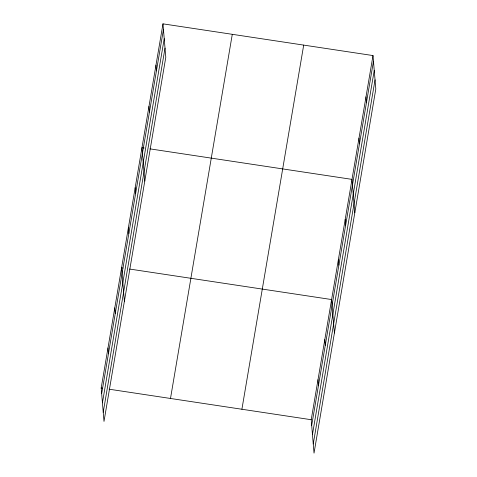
<?xml version="1.0" encoding="UTF-8"?>
<svg xmlns="http://www.w3.org/2000/svg" width="477" height="477" viewBox="0 0 477 477"><rect width="100%" height="100%" fill="white"/><g stroke="black" fill="none" stroke-linecap="round" stroke-linejoin="round"><path stroke-width="0.72" d="M162.979 23.85L165.787 57.282L103.998 421.435L101.19 388.004L162.979 23.85L373.002 55.565L375.81 88.996L314.021 453.15L311.213 419.718L373.002 55.565M101.667 393.668L163.456 29.514M102.436 402.832L164.225 38.679M103.229 412.271L165.018 48.117M170.498 398.468L232.287 34.314M241.905 409.254L303.694 45.1M311.69 425.383L373.479 61.235M312.459 434.547L374.248 70.393M313.252 443.986L375.041 79.838M144.137 147.989L141.973 147.661L144.781 181.093M149.915 148.86L351.996 179.376L354.799 212.808M123.024 268.05L121.581 267.83L124.39 301.261M129.523 269.034L331.604 299.55L334.413 332.982M101.19 388.004L102.633 388.218M109.132 389.202L311.213 419.718M365.996 96.837L366.473 102.501M358.996 138.109L359.473 143.774M345.199 219.438L345.67 225.102M338.402 259.494L338.873 265.158M324.807 339.606L325.284 345.27M318.01 379.662L318.487 385.327M155.979 65.122L156.456 70.787M148.973 106.389L149.45 112.059M135.176 187.717L135.653 193.388M128.379 227.773L128.856 233.444M114.784 307.892L115.261 313.556M107.987 347.948L108.464 353.612"/></g></svg>
